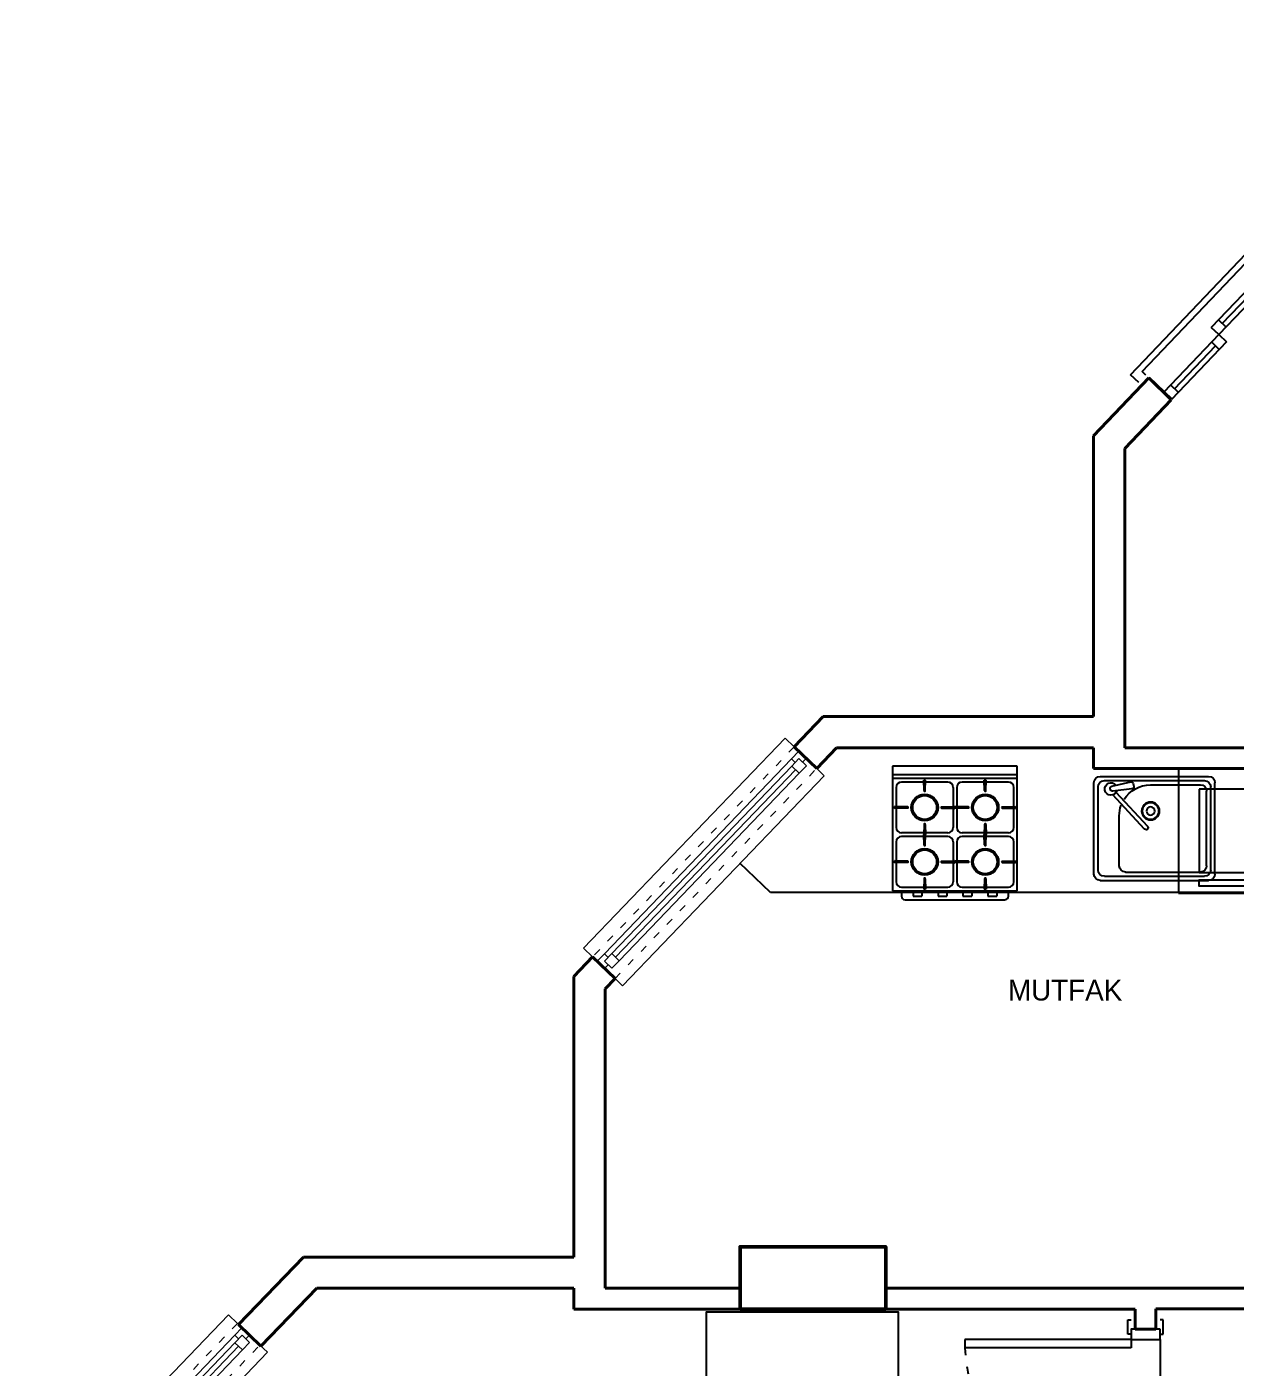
# Model space of a CAD drawing. Header units: millimetres. Extents: x 48 to 2669, y 23 to 1916.
# Drawn here: x 775 to 1356, y 1253 to 1898 of the extents above; entities that cross this region are included whole.
import ezdxf

# ---------------------------------------------------------------- set-up
doc = ezdxf.new("R2010")
doc.units = ezdxf.units.MM
doc.linetypes.add('ACAD_ISO03W100', pattern=[30, 12, -18])
doc.layers.add('14_ISLAK_MEKAN_TEFRİŞ', color=134, linetype='Continuous')
doc.layers.add('7_TEFRİŞ', color=183, linetype='Continuous')
for name, color, linetype, lineweight in [('6_YAZI', 7, 'Continuous', 35), ('DUVAR40', 7, 'Continuous', 40), ('KAPI-PEN', 155, 'Continuous', 18), ('KOLON', 40, 'Continuous', 50), ('Pencere', 150, 'Continuous', 25)]:
    doc.layers.add(name, color=color, linetype=linetype, lineweight=lineweight)
doc.styles.add('Annotative', font='Txt')

# ---------------------------------------------------------------- blocks, each defined once
blk = doc.blocks.new('5edfdf')
at = {"layer": 'Pencere', "lineweight": -2, "ltscale": 20}
for p, q in [((1305.979034, 1730.490158), (1465.549875, 1897.822047)), ((1311.60087, 1732.038383), (1464.270463, 1892.133369)), ((1470.352467, 1884.785613), (1442.636093, 1855.712664)), ((1473.970925, 1881.334998), (1446.258363, 1852.266047)), ((1468.543703, 1879.23599), (1447.691745, 1857.363607)), ((1449.488309, 1855.654164), (1445.866346, 1859.100488)), ((1446.258363, 1852.266047), (1397.043819, 1800.646282)), ((1449.880632, 1848.819431), (1442.636093, 1855.712664)), ((1449.880632, 1848.819431), (1400.666088, 1797.199666)), ((1402.30157, 1802.545244), (1444.622881, 1846.92047)), ((1442.811746, 1848.643778), (1446.434016, 1845.197162)), ((1394.801027, 1805.53983), (1344.895381, 1753.195133)), ((1398.423297, 1802.093214), (1348.517651, 1749.748517)), ((1350.153132, 1755.094095), (1393.165546, 1800.194253)), ((1365.211639, 1764.930583), (1379.408751, 1779.818261)), ((1379.408751, 1779.818261), (1373.921742, 1770.709586)), ((1373.921742, 1770.709586), (1373.333227, 1773.447215)), ((1348.517651, 1749.748517), (1322.09473, 1722.031692)), ((1348.517651, 1749.748517), (1344.895381, 1753.195133)), ((1352.13992, 1746.301901), (1325.713188, 1718.581077)), ((1327.205385, 1723.768959), (1346.882169, 1744.402939)), ((1345.071035, 1746.126248), (1348.693304, 1742.679631))]:
    blk.add_line(p, q, dxfattribs=at)
blk = doc.blocks.new('bb10')
at = {"layer": '14_ISLAK_MEKAN_TEFRİŞ'}
for p, q in [((967.750333, -291.899922), (907.750333, -291.899922)), ((907.750333, -291.899922), (907.750333, -351.899922)), ((967.750333, -351.899922), (967.750333, -291.899922)), ((957.750333, -301.899922), (917.750333, -301.899922)), ((917.750333, -301.899922), (917.750333, -341.899922)), ((957.750333, -341.899922), (957.750333, -301.899922)), ((917.750333, -341.899922), (957.750333, -341.899922)), ((907.750333, -351.899922), (967.750333, -351.899922))]:
    blk.add_line(p, q, dxfattribs=at)
at = {"layer": '14_ISLAK_MEKAN_TEFRİŞ', "flags": 128}
for points in [[(917.5222, -295.395742), (921.515916, -295.395742), (921.515916, -298.404103), (917.5222, -298.404103)], [(921.515916, -295.395742), (957.750333, -295.395742), (957.750333, -298.404103), (921.515916, -298.404103)]]:
    blk.add_lwpolyline(points, close=True, dxfattribs=at)
blk = doc.blocks.new('dff', base_point=(2100.8725, 242.9058))
at = {"layer": '7_TEFRİŞ'}
for p, q in [((2114.521267, 305.454266), (2130.07881, 305.454266)), ((2131.128713, 303.879412), (2131.128713, 304.404363)), ((2114.521267, 302.829508), (2130.07881, 302.829508)), ((2114.521267, 302.304557), (2130.269815, 302.304557)), ((2130.269815, 302.304557), (2130.269815, 276.056977)), ((2100.872526, 286.556009), (2100.872526, 291.805525)), ((2103.497284, 286.556009), (2103.497284, 291.805525)), ((2104.022236, 286.556009), (2104.022236, 291.805525)), ((2130.269815, 276.056977), (2114.521267, 276.056977)), ((2130.07881, 275.532026), (2114.521267, 275.532026)), ((2130.07881, 272.907268), (2114.521267, 272.907268)), ((2131.128713, 273.957171), (2131.128713, 274.482122))]:
    blk.add_line(p, q, dxfattribs=at)
at = {"layer": '7_TEFRİŞ', "flags": 128}
blk.add_lwpolyline([(2130.269815, 242.905829), (2166.273437, 242.905829), (2166.273437, 335.455705), (2130.269815, 335.455705)], close=True, dxfattribs=at)
for points in [[(2121.91379, 302.829508), (2121.91379, 302.304557)], [(2121.91379, 276.056977), (2121.91379, 275.532026)]]:
    blk.add_lwpolyline(points, dxfattribs=at)
at = {"layer": '7_TEFRİŞ'}
for centre, radius, start, end in [((2114.521267, 291.805525), 13.648741, 90, 180), ((2130.07881, 304.404363), 1.049903, 360, 90), ((2130.07881, 303.879412), 1.049903, 270, 0), ((2114.521267, 291.805525), 11.023983, 90, 180), ((2114.521267, 291.805525), 10.499032, 90, 180), ((2114.521267, 286.556009), 13.648741, 180, 270), ((2114.521267, 286.556009), 11.023983, 180, 270), ((2114.521267, 286.556009), 10.499032, 180, 270), ((2130.07881, 274.482122), 1.049903, 360, 90), ((2130.07881, 273.957171), 1.049903, 270, 0)]:
    blk.add_arc(centre, radius, start, end, dxfattribs=at)
blk = doc.blocks.new('*U20')
at = {"layer": 'Pencere', "lineweight": 25, "ltscale": 5}
for p, q in [((-9, 7), (-9, 86.899937)), ((-5, 86.899937), (-9, 86.899937)), ((-5, 7), (-5, 86.899937)), ((-94.5, 7), (-94.5, 8.5)), ((-94.5, 8.5), (-87.5, 8.5)), ((-87.5, 8.5), (-87.5, 7)), ((-5, 7), (-9, 7)), ((-2.5, 7), (-2.5, 8.5)), ((-2.5, 8.5), (4.5, 8.5)), ((4.5, 8.5), (4.5, 7)), ((-94.5, -7), (-94.5, -8.5)), ((-94.5, -8.5), (-87.5, -8.5)), ((-87.5, -8.5), (-87.5, -7)), ((-5, -7), (-85, -7)), ((-2.5, -7), (-2.5, -8.5)), ((-2.5, -8.5), (4.5, -8.5)), ((4.5, -8.5), (4.5, -7))]:
    blk.add_line(p, q, dxfattribs=at)
at = {"layer": 'Pencere', "lineweight": 25, "ltscale": 5, "flags": 128}
for points in [[(-85, -7), (-85, 7), (-90, 7), (-90, -7), (-85, -7)], [(0, -7), (0, 7), (-5, 7), (-5, -7), (0, -7)]]:
    blk.add_lwpolyline(points, dxfattribs=at)
at = {"layer": 'Pencere', "linetype": 'ACAD_ISO03W100', "lineweight": 25, "ltscale": 0.3}
blk.add_arc((-5, 7), 80, 92.865984, 180, dxfattribs=at)
blk = doc.blocks.new('*U19')
at = {"layer": 'KAPI-PEN', "color": 134, "linetype": 'Continuous', "lineweight": 18}
for p, q in [((0, 7.50857), (0, 13.50857)), ((0, 13.50857), (140, 13.50857)), ((140, 7.50857), (140, 13.50857)), ((5, 4.470625), (0, 4.470625)), ((2.5, -0.529375), (2.5, 1.970625)), ((2.5, 1.970625), (5, 1.970625)), ((7.5, 1.970625), (2.5, 1.970625)), ((2.5, 1.970625), (2.5, -3.029375)), ((5, 1.970625), (5, 4.470625)), ((135, 4.470625), (5, 4.470625)), ((7.5, -3.029375), (7.5, 1.970625)), ((7.5, 1.970625), (132.5, 1.970625)), ((137.5, 1.970625), (132.5, 1.970625)), ((132.5, 1.970625), (132.5, -3.029375)), ((140, 4.470625), (135, 4.470625)), ((135, 4.470625), (135, 1.970625)), ((135, 1.970625), (137.5, 1.970625)), ((137.5, 1.970625), (137.5, -0.529375)), ((137.5, -3.029375), (137.5, 1.970625)), ((0, -0.529375), (2.5, -0.529375)), ((2.5, -3.029375), (7.5, -3.029375)), ((7.5, -0.529375), (132.5, -0.529375)), ((7.5, -3.029375), (132.5, -3.029375)), ((132.5, -3.029375), (137.5, -3.029375)), ((137.5, -0.529375), (140, -0.529375)), ((0, -12.5), (0, -7.5)), ((140, -12.5), (0, -12.5)), ((140, -7.5), (140, -12.5))]:
    blk.add_line(p, q, dxfattribs=at)
at = {"layer": 'KAPI-PEN', "ltscale": 0.2}
for p, q in [((0, 7.5), (0, -7.5)), ((140, 7.5), (140, -7.5)), ((0, -7.5), (0, -7.5))]:
    blk.add_line(p, q, dxfattribs=at)
at = {"layer": 'KAPI-PEN', "color": 134, "linetype": 'ACAD_ISO03W100', "lineweight": 18, "ltscale": 0.3}
for p, q in [((140, 7.5), (0, 7.5)), ((0, -7.5), (140, -7.5))]:
    blk.add_line(p, q, dxfattribs=at)
blk = doc.blocks.new('S')
at = {"layer": '14_ISLAK_MEKAN_TEFRİŞ'}
for p, q in [((23233.600233, 5180.703052), (23173.600237, 5180.703052)), ((23173.600237, 5180.703052), (23173.600237, 5120.703056)), ((23233.600233, 5120.703056), (23233.600233, 5180.703052)), ((23233.600233, 5176.417338), (23173.600237, 5176.417338)), ((23233.600233, 5174.703053), (23173.600237, 5174.703053)), ((23188.600236, 5172.988767), (23177.885951, 5172.988767)), ((23189.483699, 5173.84591), (23188.573915, 5173.84591)), ((23188.725652, 5168.904467), (23188.573915, 5173.84591)), ((23189.331962, 5168.904467), (23189.483699, 5173.84591)), ((23200.171663, 5172.988767), (23189.457378, 5172.988767)), ((23217.743091, 5172.988767), (23207.028806, 5172.988767)), ((23217.868507, 5168.904467), (23217.71677, 5173.84591)), ((23218.626554, 5173.84591), (23217.71677, 5173.84591)), ((23218.474817, 5168.904467), (23218.626554, 5173.84591)), ((23229.314519, 5172.988767), (23218.600234, 5172.988767)), ((23175.314522, 5170.417339), (23175.314522, 5161.203054)), ((23202.743092, 5170.417339), (23202.743092, 5161.203054)), ((23204.457377, 5170.417339), (23204.457377, 5161.203054)), ((23231.885947, 5161.203054), (23231.885947, 5170.417339)), ((23174.457379, 5160.31959), (23174.457379, 5161.229374)), ((23180.897236, 5161.031625), (23174.457379, 5161.229374)), ((23180.897236, 5160.517339), (23174.457379, 5160.31959)), ((23175.314522, 5160.345911), (23175.314522, 5151.131626)), ((23197.160378, 5161.031625), (23203.600235, 5161.229374)), ((23197.160378, 5160.517339), (23203.600235, 5160.31959)), ((23202.743092, 5160.345911), (23202.743092, 5151.131626)), ((23203.600235, 5160.31959), (23203.600235, 5161.229374)), ((23210.040092, 5161.031625), (23203.600235, 5161.229374)), ((23203.600235, 5160.31959), (23203.600235, 5161.229374)), ((23210.040092, 5160.517339), (23203.600235, 5160.31959)), ((23204.457377, 5160.345911), (23204.457377, 5151.131626)), ((23226.303233, 5161.031625), (23232.74309, 5161.229374)), ((23226.303233, 5160.517339), (23232.74309, 5160.31959)), ((23231.885947, 5151.131626), (23231.885947, 5160.345911)), ((23232.74309, 5160.31959), (23232.74309, 5161.229374)), ((23188.725652, 5152.644497), (23188.573915, 5147.703054)), ((23189.331962, 5152.644497), (23189.483699, 5147.703054)), ((23217.868507, 5152.644497), (23217.71677, 5147.703054)), ((23218.474817, 5152.644497), (23218.626554, 5147.703054)), ((23188.600236, 5148.560197), (23177.885951, 5148.560197)), ((23188.600236, 5146.845912), (23177.885951, 5146.845912)), ((23189.483699, 5147.703054), (23188.573915, 5147.703054)), ((23188.725652, 5142.761612), (23188.573915, 5147.703054)), ((23189.483699, 5147.703054), (23188.573915, 5147.703054)), ((23189.331962, 5142.761612), (23189.483699, 5147.703054)), ((23200.171663, 5148.560197), (23189.457378, 5148.560197)), ((23200.171663, 5146.845912), (23189.457378, 5146.845912)), ((23217.743091, 5148.560197), (23207.028806, 5148.560197)), ((23217.743091, 5146.845912), (23207.028806, 5146.845912)), ((23218.626554, 5147.703054), (23217.71677, 5147.703054)), ((23217.868507, 5142.761612), (23217.71677, 5147.703054)), ((23218.626554, 5147.703054), (23217.71677, 5147.703054)), ((23218.474817, 5142.761612), (23218.626554, 5147.703054)), ((23229.314519, 5148.560197), (23218.600234, 5148.560197)), ((23229.314519, 5146.845912), (23218.600234, 5146.845912)), ((23175.314522, 5144.274483), (23175.314522, 5135.060198)), ((23202.743092, 5144.274483), (23202.743092, 5135.060198)), ((23204.457377, 5144.274483), (23204.457377, 5135.060198)), ((23231.885947, 5135.060198), (23231.885947, 5144.274483)), ((23174.457379, 5134.176735), (23174.457379, 5135.086518)), ((23180.897236, 5134.88877), (23174.457379, 5135.086518)), ((23180.897236, 5134.374484), (23174.457379, 5134.176735)), ((23175.314522, 5134.203055), (23175.314522, 5124.98877)), ((23197.160378, 5134.88877), (23203.600235, 5135.086518)), ((23197.160378, 5134.374484), (23203.600235, 5134.176735)), ((23202.743092, 5134.203055), (23202.743092, 5124.98877)), ((23203.600235, 5134.176735), (23203.600235, 5135.086518)), ((23210.040092, 5134.88877), (23203.600235, 5135.086518)), ((23203.600235, 5134.176735), (23203.600235, 5135.086518)), ((23210.040092, 5134.374484), (23203.600235, 5134.176735)), ((23204.457377, 5134.203055), (23204.457377, 5124.98877)), ((23226.303233, 5134.88877), (23232.74309, 5135.086518)), ((23226.303233, 5134.374484), (23232.74309, 5134.176735)), ((23231.885947, 5124.98877), (23231.885947, 5134.203055)), ((23232.74309, 5134.176735), (23232.74309, 5135.086518)), ((23188.725652, 5126.501642), (23188.573915, 5121.560199)), ((23189.331962, 5126.501642), (23189.483699, 5121.560199)), ((23217.868507, 5126.501642), (23217.71677, 5121.560199)), ((23218.474817, 5126.501642), (23218.626554, 5121.560199)), ((23173.600237, 5120.703056), (23233.600233, 5120.703056)), ((23177.885951, 5122.417342), (23188.600236, 5122.417342)), ((23177.885951, 5120.703056), (23177.885951, 5118.131628)), ((23183.457379, 5120.274485), (23187.743093, 5120.274485)), ((23183.457379, 5120.274485), (23183.457379, 5118.131628)), ((23183.88595, 5120.703056), (23183.88595, 5120.274485)), ((23187.314521, 5120.703056), (23187.314521, 5120.274485)), ((23187.743093, 5120.274485), (23187.743093, 5118.131628)), ((23189.483699, 5121.560199), (23188.573915, 5121.560199)), ((23189.457378, 5122.417342), (23200.171663, 5122.417342)), ((23195.457378, 5120.274485), (23199.743092, 5120.274485)), ((23195.457378, 5120.274485), (23195.457378, 5118.131628)), ((23195.885949, 5120.703056), (23195.885949, 5120.274485)), ((23199.314521, 5120.703056), (23199.314521, 5120.274485)), ((23199.743092, 5120.274485), (23199.743092, 5118.131628)), ((23207.028806, 5122.417342), (23217.743091, 5122.417342)), ((23207.457377, 5120.274485), (23211.743091, 5120.274485)), ((23207.457377, 5120.274485), (23207.457377, 5118.131628)), ((23207.885949, 5120.703056), (23207.885949, 5120.274485)), ((23211.31452, 5120.703056), (23211.31452, 5120.274485)), ((23211.743091, 5120.274485), (23211.743091, 5118.131628)), ((23218.626554, 5121.560199), (23217.71677, 5121.560199)), ((23218.600234, 5122.417342), (23229.314519, 5122.417342)), ((23219.457376, 5120.274485), (23219.457376, 5118.131628)), ((23219.457376, 5120.274485), (23223.74309, 5120.274485)), ((23219.885948, 5120.703056), (23219.885948, 5120.274485)), ((23223.314519, 5120.703056), (23223.314519, 5120.274485)), ((23223.74309, 5120.274485), (23223.74309, 5118.131628)), ((23229.314519, 5118.131628), (23229.314519, 5120.703056)), ((23179.600236, 5116.417342), (23227.600233, 5116.417342)), ((23183.457379, 5118.131628), (23187.743093, 5118.131628)), ((23195.457378, 5118.131628), (23199.743092, 5118.131628)), ((23207.457377, 5118.131628), (23211.743091, 5118.131628)), ((23219.457376, 5118.131628), (23223.74309, 5118.131628))]:
    blk.add_line(p, q, dxfattribs=at)
for centre, radius in [((23189.028807, 5160.774482), 6.428571), ((23189.028807, 5160.774482), 5.742857), ((23218.171662, 5160.774482), 6.428571), ((23218.171662, 5160.774482), 5.742857), ((23189.028807, 5134.631627), 6.428571), ((23189.028807, 5134.631627), 5.742857), ((23218.171662, 5134.631627), 6.428571), ((23218.171662, 5134.631627), 5.742857)]:
    blk.add_circle(centre, radius, dxfattribs=at)
for centre, radius, start, end in [((23177.885951, 5170.417339), 2.571428, 90, 180), ((23200.171663, 5170.417339), 2.571428, 0, 90), ((23207.028806, 5170.417339), 2.571428, 90, 180), ((23229.314519, 5170.417339), 2.571428, 0, 90), ((23183.827984, 5164.553101), 0.257143, 235.145992, 52.854008), ((23184.483121, 5165.320168), 0.257143, 226.145992, 43.854008), ((23185.250188, 5165.975305), 0.257143, 217.145992, 34.854008), ((23186.110297, 5166.502381), 0.257143, 208.145992, 25.854008), ((23187.042269, 5166.888416), 0.257143, 199.145992, 16.854008), ((23188.023157, 5167.123907), 0.257143, 190.145992, 7.854008), ((23189.028807, 5168.904467), 0.303155, 180, 0), ((23189.028807, 5167.203053), 0.257143, 181.145992, 358.854008), ((23190.034457, 5167.123907), 0.257143, 172.145992, 349.854008), ((23191.015345, 5166.888416), 0.257143, 163.145992, 340.854008), ((23191.947317, 5166.502381), 0.257143, 154.145992, 331.854008), ((23192.807426, 5165.975305), 0.257143, 145.145992, 322.854008), ((23193.574493, 5165.320168), 0.257143, 136.145992, 313.854008), ((23194.22963, 5164.553101), 0.257143, 127.145992, 304.854008), ((23212.970839, 5164.553101), 0.257143, 235.145992, 52.854008), ((23213.625976, 5165.320168), 0.257143, 226.145992, 43.854008), ((23214.393043, 5165.975305), 0.257143, 217.145992, 34.854008), ((23215.253152, 5166.502381), 0.257143, 208.145992, 25.854008), ((23216.185124, 5166.888416), 0.257143, 199.145992, 16.854008), ((23217.166012, 5167.123907), 0.257143, 190.145992, 7.854008), ((23218.171662, 5168.904467), 0.303155, 180, 0), ((23218.171662, 5167.203053), 0.257143, 181.145992, 358.854008), ((23219.177312, 5167.123907), 0.257143, 172.145992, 349.854008), ((23220.1582, 5166.888416), 0.257143, 163.145992, 340.854008), ((23221.090172, 5166.502381), 0.257143, 154.145992, 331.854008), ((23221.950281, 5165.975305), 0.257143, 145.145992, 322.854008), ((23222.717348, 5165.320168), 0.257143, 136.145992, 313.854008), ((23223.372485, 5164.553101), 0.257143, 127.145992, 304.854008), ((23180.897236, 5160.774482), 0.257143, 270, 90), ((23182.600236, 5160.774482), 0.257143, 271.145992, 88.854008), ((23182.679382, 5161.780132), 0.257143, 262.145992, 79.854008), ((23182.679382, 5159.768832), 0.257143, 280.145992, 97.854008), ((23182.914873, 5162.76102), 0.257143, 253.145992, 70.854008), ((23182.914873, 5158.787944), 0.257143, 289.145992, 106.854008), ((23183.300908, 5163.692992), 0.257143, 244.145992, 61.854008), ((23183.300908, 5157.855972), 0.257143, 298.145992, 115.854008), ((23194.756706, 5163.692992), 0.257143, 118.145992, 295.854008), ((23194.756706, 5157.855972), 0.257143, 64.145992, 241.854008), ((23195.142741, 5162.76102), 0.257143, 109.145992, 286.854008), ((23195.142741, 5158.787944), 0.257143, 73.145992, 250.854008), ((23195.378232, 5161.780132), 0.257143, 100.145992, 277.854008), ((23195.378232, 5159.768832), 0.257143, 82.145992, 259.854008), ((23195.457378, 5160.774482), 0.257143, 91.145992, 268.854008), ((23197.160378, 5160.774482), 0.257143, 90, 270), ((23210.040092, 5160.774482), 0.257143, 270, 90), ((23211.743091, 5160.774482), 0.257143, 271.145992, 88.854008), ((23211.822238, 5161.780132), 0.257143, 262.145992, 79.854008), ((23211.822238, 5159.768832), 0.257143, 280.145992, 97.854008), ((23212.057728, 5162.76102), 0.257143, 253.145992, 70.854008), ((23212.057728, 5158.787944), 0.257143, 289.145992, 106.854008), ((23212.443763, 5163.692992), 0.257143, 244.145992, 61.854008), ((23212.443763, 5157.855972), 0.257143, 298.145992, 115.854008), ((23223.899561, 5163.692992), 0.257143, 118.145992, 295.854008), ((23223.899561, 5157.855972), 0.257143, 64.145992, 241.854008), ((23224.285596, 5162.76102), 0.257143, 109.145992, 286.854008), ((23224.285596, 5158.787944), 0.257143, 73.145992, 250.854008), ((23224.521087, 5161.780132), 0.257143, 100.145992, 277.854008), ((23224.521087, 5159.768832), 0.257143, 82.145992, 259.854008), ((23224.600233, 5160.774482), 0.257143, 91.145992, 268.854008), ((23226.303233, 5160.774482), 0.257143, 90, 270), ((23183.827984, 5156.995863), 0.257143, 307.145992, 124.854008), ((23184.483121, 5156.228796), 0.257143, 316.145992, 133.854008), ((23185.250188, 5155.573659), 0.257143, 325.145992, 142.854008), ((23186.110297, 5155.046583), 0.257143, 334.145992, 151.854008), ((23187.042269, 5154.660548), 0.257143, 343.145992, 160.854008), ((23188.023157, 5154.425058), 0.257143, 352.145992, 169.854008), ((23189.028807, 5152.644497), 0.303155, 0, 180), ((23189.028807, 5154.345911), 0.257143, 1.145992, 178.854008), ((23190.034457, 5154.425058), 0.257143, 10.145992, 187.854008), ((23191.015345, 5154.660548), 0.257143, 19.145992, 196.854008), ((23191.947317, 5155.046583), 0.257143, 28.145992, 205.854008), ((23192.807426, 5155.573659), 0.257143, 37.145992, 214.854008), ((23193.574493, 5156.228796), 0.257143, 46.145992, 223.854008), ((23194.22963, 5156.995863), 0.257143, 55.145992, 232.854008), ((23212.970839, 5156.995863), 0.257143, 307.145992, 124.854008), ((23213.625976, 5156.228796), 0.257143, 316.145992, 133.854008), ((23214.393043, 5155.573659), 0.257143, 325.145992, 142.854008), ((23215.253152, 5155.046583), 0.257143, 334.145992, 151.854008), ((23216.185124, 5154.660548), 0.257143, 343.145992, 160.854008), ((23217.166012, 5154.425058), 0.257143, 352.145992, 169.854008), ((23218.171662, 5152.644497), 0.303155, 0, 180), ((23218.171662, 5154.345911), 0.257143, 1.145992, 178.854008), ((23219.177312, 5154.425058), 0.257143, 10.145992, 187.854008), ((23220.1582, 5154.660548), 0.257143, 19.145992, 196.854008), ((23221.090172, 5155.046583), 0.257143, 28.145992, 205.854008), ((23221.950281, 5155.573659), 0.257143, 37.145992, 214.854008), ((23222.717348, 5156.228796), 0.257143, 46.145992, 223.854008), ((23223.372485, 5156.995863), 0.257143, 55.145992, 232.854008), ((23177.885951, 5151.131626), 2.571428, 180, 270), ((23177.885951, 5144.274483), 2.571428, 90, 180), ((23200.171663, 5151.131626), 2.571428, 270, 0), ((23200.171663, 5144.274483), 2.571428, 0, 90), ((23207.028806, 5151.131626), 2.571428, 180, 270), ((23207.028806, 5144.274483), 2.571428, 90, 180), ((23229.314519, 5151.131626), 2.571428, 270, 0), ((23229.314519, 5144.274483), 2.571428, 0, 90), ((23183.827984, 5138.410246), 0.257143, 235.145992, 52.854008), ((23184.483121, 5139.177313), 0.257143, 226.145992, 43.854008), ((23185.250188, 5139.83245), 0.257143, 217.145992, 34.854008), ((23186.110297, 5140.359525), 0.257143, 208.145992, 25.854008), ((23187.042269, 5140.745561), 0.257143, 199.145992, 16.854008), ((23188.023157, 5140.981051), 0.257143, 190.145992, 7.854008), ((23189.028807, 5142.761612), 0.303155, 180, 0), ((23189.028807, 5141.060198), 0.257143, 181.145992, 358.854008), ((23190.034457, 5140.981051), 0.257143, 172.145992, 349.854008), ((23191.015345, 5140.745561), 0.257143, 163.145992, 340.854008), ((23191.947317, 5140.359525), 0.257143, 154.145992, 331.854008), ((23192.807426, 5139.83245), 0.257143, 145.145992, 322.854008), ((23193.574493, 5139.177313), 0.257143, 136.145992, 313.854008), ((23194.22963, 5138.410246), 0.257143, 127.145992, 304.854008), ((23212.970839, 5138.410246), 0.257143, 235.145992, 52.854008), ((23213.625976, 5139.177313), 0.257143, 226.145992, 43.854008), ((23214.393043, 5139.83245), 0.257143, 217.145992, 34.854008), ((23215.253152, 5140.359525), 0.257143, 208.145992, 25.854008), ((23216.185124, 5140.745561), 0.257143, 199.145992, 16.854008), ((23217.166012, 5140.981051), 0.257143, 190.145992, 7.854008), ((23218.171662, 5142.761612), 0.303155, 180, 0), ((23218.171662, 5141.060198), 0.257143, 181.145992, 358.854008), ((23219.177312, 5140.981051), 0.257143, 172.145992, 349.854008), ((23220.1582, 5140.745561), 0.257143, 163.145992, 340.854008), ((23221.090172, 5140.359525), 0.257143, 154.145992, 331.854008), ((23221.950281, 5139.83245), 0.257143, 145.145992, 322.854008), ((23222.717348, 5139.177313), 0.257143, 136.145992, 313.854008), ((23223.372485, 5138.410246), 0.257143, 127.145992, 304.854008), ((23180.897236, 5134.631627), 0.257143, 270, 90), ((23182.600236, 5134.631627), 0.257143, 271.145992, 88.854008), ((23182.679382, 5135.637277), 0.257143, 262.145992, 79.854008), ((23182.679382, 5133.625977), 0.257143, 280.145992, 97.854008), ((23182.914873, 5136.618164), 0.257143, 253.145992, 70.854008), ((23182.914873, 5132.645089), 0.257143, 289.145992, 106.854008), ((23183.300908, 5137.550137), 0.257143, 244.145992, 61.854008), ((23183.300908, 5131.713117), 0.257143, 298.145992, 115.854008), ((23194.756706, 5137.550137), 0.257143, 118.145992, 295.854008), ((23194.756706, 5131.713117), 0.257143, 64.145992, 241.854008), ((23195.142741, 5136.618164), 0.257143, 109.145992, 286.854008), ((23195.142741, 5132.645089), 0.257143, 73.145992, 250.854008), ((23195.378232, 5135.637277), 0.257143, 100.145992, 277.854008), ((23195.378232, 5133.625977), 0.257143, 82.145992, 259.854008), ((23195.457378, 5134.631627), 0.257143, 91.145992, 268.854008), ((23197.160378, 5134.631627), 0.257143, 90, 270), ((23210.040092, 5134.631627), 0.257143, 270, 90), ((23211.743091, 5134.631627), 0.257143, 271.145992, 88.854008), ((23211.822238, 5135.637277), 0.257143, 262.145992, 79.854008), ((23211.822238, 5133.625977), 0.257143, 280.145992, 97.854008), ((23212.057728, 5136.618164), 0.257143, 253.145992, 70.854008), ((23212.057728, 5132.645089), 0.257143, 289.145992, 106.854008), ((23212.443763, 5137.550137), 0.257143, 244.145992, 61.854008), ((23212.443763, 5131.713117), 0.257143, 298.145992, 115.854008), ((23223.899561, 5137.550137), 0.257143, 118.145992, 295.854008), ((23223.899561, 5131.713117), 0.257143, 64.145992, 241.854008), ((23224.285596, 5136.618164), 0.257143, 109.145992, 286.854008), ((23224.285596, 5132.645089), 0.257143, 73.145992, 250.854008), ((23224.521087, 5135.637277), 0.257143, 100.145992, 277.854008), ((23224.521087, 5133.625977), 0.257143, 82.145992, 259.854008), ((23224.600233, 5134.631627), 0.257143, 91.145992, 268.854008), ((23226.303233, 5134.631627), 0.257143, 90, 270), ((23183.827984, 5130.853008), 0.257143, 307.145992, 124.854008), ((23184.483121, 5130.085941), 0.257143, 316.145992, 133.854008), ((23185.250188, 5129.430804), 0.257143, 325.145992, 142.854008), ((23186.110297, 5128.903728), 0.257143, 334.145992, 151.854008), ((23187.042269, 5128.517692), 0.257143, 343.145992, 160.854008), ((23188.023157, 5128.282202), 0.257143, 352.145992, 169.854008), ((23189.028807, 5126.501642), 0.303155, 0, 180), ((23189.028807, 5128.203056), 0.257143, 1.145992, 178.854008), ((23190.034457, 5128.282202), 0.257143, 10.145992, 187.854008), ((23191.015345, 5128.517692), 0.257143, 19.145992, 196.854008), ((23191.947317, 5128.903728), 0.257143, 28.145992, 205.854008), ((23192.807426, 5129.430804), 0.257143, 37.145992, 214.854008), ((23193.574493, 5130.085941), 0.257143, 46.145992, 223.854008), ((23194.22963, 5130.853008), 0.257143, 55.145992, 232.854008), ((23212.970839, 5130.853008), 0.257143, 307.145992, 124.854008), ((23213.625976, 5130.085941), 0.257143, 316.145992, 133.854008), ((23214.393043, 5129.430804), 0.257143, 325.145992, 142.854008), ((23215.253152, 5128.903728), 0.257143, 334.145992, 151.854008), ((23216.185124, 5128.517692), 0.257143, 343.145992, 160.854008), ((23217.166012, 5128.282202), 0.257143, 352.145992, 169.854008), ((23218.171662, 5126.501642), 0.303155, 0, 180), ((23218.171662, 5128.203056), 0.257143, 1.145992, 178.854008), ((23219.177312, 5128.282202), 0.257143, 10.145992, 187.854008), ((23220.1582, 5128.517692), 0.257143, 19.145992, 196.854008), ((23221.090172, 5128.903728), 0.257143, 28.145992, 205.854008), ((23221.950281, 5129.430804), 0.257143, 37.145992, 214.854008), ((23222.717348, 5130.085941), 0.257143, 46.145992, 223.854008), ((23223.372485, 5130.853008), 0.257143, 55.145992, 232.854008), ((23177.885951, 5124.98877), 2.571428, 180, 270), ((23200.171663, 5124.98877), 2.571428, 270, 0), ((23207.028806, 5124.98877), 2.571428, 180, 270), ((23229.314519, 5124.98877), 2.571428, 270, 0), ((23179.600236, 5118.131628), 1.714286, 180, 270), ((23227.600233, 5118.131628), 1.714286, 270, 0)]:
    blk.add_arc(centre, radius, start, end, dxfattribs=at)
blk = doc.blocks.new('qasx')
at = {"layer": '14_ISLAK_MEKAN_TEFRİŞ'}
for p, q in [((7223.45169, 18609.900756), (7223.45169, 18653.900756)), ((7225.45169, 18611.900756), (7225.45169, 18651.900756)), ((7278.600472, 18656.900756), (7226.45169, 18656.900756)), ((7276.600003, 18654.900756), (7228.45169, 18654.900756)), ((7254.45169, 18652.900756), (7230.45169, 18652.900756)), ((7262.734878, 18653.476783), (7262.495053, 18652.100053)), ((7273.000494, 18652.231556), (7263.940631, 18654.280536)), ((7279.600003, 18611.900756), (7279.600003, 18651.900756)), ((7281.600003, 18609.900756), (7281.600003, 18653.900756)), ((7227.45169, 18613.900756), (7227.45169, 18649.900756)), ((7271.047746, 18649.409306), (7255.78782, 18632.976832)), ((7257.253363, 18631.615859), (7272.515321, 18648.050631)), ((7263.358027, 18650.935932), (7272.553713, 18649.803825)), ((7273.65127, 18650.575743), (7273.755271, 18651.0356)), ((7269.45169, 18613.900756), (7269.45169, 18637.900756)), ((7278.600003, 18606.900756), (7226.45169, 18606.900756)), ((7276.600003, 18608.900756), (7228.45169, 18608.900756)), ((7266.45169, 18610.900756), (7230.45169, 18610.900756))]:
    blk.add_line(p, q, dxfattribs=at)
for radius in [4.300811, 4, 2]:
    blk.add_circle((7254.378629, 18640.300443), radius, dxfattribs=at)
for centre, radius, start, end in [((7226.45169, 18653.900756), 3, 90, 180), ((7228.45169, 18651.900756), 3, 90, 180), ((7230.45169, 18649.900756), 3, 90, 180), ((7254.45169, 18637.900756), 15, 32.326687, 90), ((7263.480217, 18651.928438), 1, 170.118315, 262.981475), ((7263.720042, 18653.305169), 1, 77.25636, 170.118315), ((7273.45169, 18650.900756), 3, 196.34357, 143.34937), ((7272.779904, 18651.256189), 1, 347.25636, 77.25636), ((7276.600003, 18651.900756), 3, 0, 90), ((7278.600003, 18653.900756), 3, 0, 90), ((7278.600003, 18653.900756), 3, 0, 90), ((7272.675903, 18650.796332), 1, 262.981475, 347.25636), ((7254.45169, 18637.900756), 15, 0, 20.033904), ((7256.520587, 18632.296366), 1, 137.11897, 317.11897), ((7230.45169, 18613.900756), 3, 180, 270), ((7266.45169, 18613.900756), 3, 270, 0), ((7226.45169, 18609.900756), 3, 180, 270), ((7228.45169, 18611.900756), 3, 180, 270), ((7276.600003, 18611.900756), 3, 270, 0), ((7278.600003, 18609.900756), 3, 270, 0)]:
    blk.add_arc(centre, radius, start, end, dxfattribs=at)

msp = doc.modelspace()

# ---------------------------------------------------------------- linework, layer by layer
at = {"layer": '14_ISLAK_MEKAN_TEFRİŞ'}
for p, q in [((1132.807787, 1481.485771), (1118.1997, 1495.547402)), ((1389.578413, 1481.485771), (1132.807787, 1481.485771))]:
    msp.add_line(p, q, dxfattribs=at)
at = {"layer": 'DUVAR40'}
for p, q in [((1314.857811, 1728.932926), (1288.273439, 1701.051773)), ((1314.857811, 1728.932926), (1325.569519, 1718.4304)), ((1325.713871, 1718.581793), (1314.857811, 1728.932926)), ((1325.569519, 1718.4304), (1303.273439, 1695.046721)), ((1288.273439, 1566.051773), (1288.273439, 1701.051773)), ((1288.273439, 1566.051773), (1288.273439, 1701.051773)), ((1303.273439, 1551.051773), (1303.273439, 1695.046721)), ((1158.273439, 1566.051773), (1144.262808, 1551.457366)), ((1288.273439, 1566.051773), (1158.273439, 1566.051773)), ((1288.273439, 1566.051773), (1158.273439, 1566.051773)), ((1155.083618, 1541.069388), (1144.262808, 1551.457366)), ((1164.666707, 1551.051773), (1155.083618, 1541.069388)), ((1288.273439, 1551.051773), (1164.666707, 1551.051773)), ((1288.273439, 1541.051773), (1288.273439, 1551.051773)), ((1368.273439, 1551.051773), (1303.273439, 1551.051773)), ((1368.273439, 1541.051773), (1288.273439, 1541.051773)), ((1047.308352, 1450.463141), (1038.273439, 1441.051773)), ((1058.129162, 1440.075163), (1047.308352, 1450.463141)), ((1038.273439, 1306.051773), (1038.273439, 1441.051773)), ((1038.273439, 1306.051773), (1038.273439, 1441.051773)), ((1058.129162, 1440.075163), (1053.273439, 1435.017119)), ((1053.273439, 1291.051773), (1053.273439, 1435.017119)), ((908.273439, 1306.051773), (876.927843, 1273.695029)), ((1038.273439, 1306.051773), (908.273439, 1306.051773)), ((1038.273439, 1306.051773), (908.273439, 1306.051773)), ((914.626567, 1291.051773), (887.701446, 1263.258101)), ((1038.273439, 1291.051773), (914.626567, 1291.051773)), ((1038.273439, 1281.051773), (1038.273439, 1291.051773)), ((1118.273439, 1291.051773), (1053.273439, 1291.051773)), ((1478.273439, 1291.051773), (1188.273439, 1291.051773)), ((1118.273439, 1281.051773), (1038.273439, 1281.051773)), ((1308.274002, 1281.051773), (1188.273439, 1281.051773)), ((1308.274002, 1271.431014), (1308.274002, 1281.051773)), ((1308.274002, 1281.051773), (1308.274002, 1271.431014)), ((1318.274002, 1271.431014), (1318.274002, 1281.110611)), ((1318.274002, 1281.110611), (1488.273439, 1281.110611)), ((887.701446, 1263.258101), (876.927843, 1273.695029)), ((1308.274002, 1271.431014), (1318.274002, 1271.431014))]:
    msp.add_line(p, q, dxfattribs=at)
at = {"layer": 'DUVAR40', "lineweight": -2}
msp.add_line((1325.713188, 1718.581077), (1314.857811, 1728.932926), dxfattribs=at)
at = {"layer": 'KOLON', "flags": 128}
msp.add_lwpolyline([(1118.273439, 1281.051773), (1188.273439, 1281.051773), (1188.273439, 1311.051773), (1118.273439, 1311.051773), (1118.273439, 1281.051773)], dxfattribs=at)
at = {"layer": 'Pencere', "lineweight": -2, "ltscale": 20}
for p, q in [((1348.341997, 1756.817403), (1351.964267, 1753.370787)), ((1348.517651, 1749.748517), (1352.13992, 1746.301901)), ((1309.959958, 1726.694391), (1305.979034, 1730.490158)), ((1313.410336, 1730.313077), (1311.60087, 1732.038383)), ((1329.014541, 1722.044426), (1325.39538, 1725.494303))]:
    msp.add_line(p, q, dxfattribs=at)

# ---------------------------------------------------------------- block references
msp.add_blockref('5edfdf', (0, 0))
at = {"rotation": 180}
msp.add_blockref('bb10', (2296.819514, 1189.151851), dxfattribs=at)
at = {"linetype": 'ByBlock', "rotation": 90}
msp.add_blockref('dff', (1194.405741, 1214.09581), dxfattribs=at)
at = {"layer": '14_ISLAK_MEKAN_TEFRİŞ'}
msp.add_blockref('S', (-21982.014761, -3638.452908), dxfattribs=at)
at = {"layer": '14_ISLAK_MEKAN_TEFRİŞ', "yscale": -1, "zscale": -1, "rotation": 180}
msp.add_blockref('qasx', (8570.061681, -17119.672532), dxfattribs=at)
at = {"layer": 'KOLON', "rotation": 90}
msp.add_blockref('*U20', (1313.274002, 1271.431014), dxfattribs=at)
at = {"layer": 'Pencere', "rotation": 46.169139}
for p in [(1052.718757, 1445.269152), (784.926918, 1167.947409)]:
    msp.add_blockref('*U19', p, dxfattribs=at)

# ---------------------------------------------------------------- texts
at = {"layer": '6_YAZI', "style": 'Annotative'}
msp.add_text('MUTFAK', height=10, dxfattribs=at).set_placement((1247.083927, 1429.464478))

doc.saveas('drawing.dxf')
